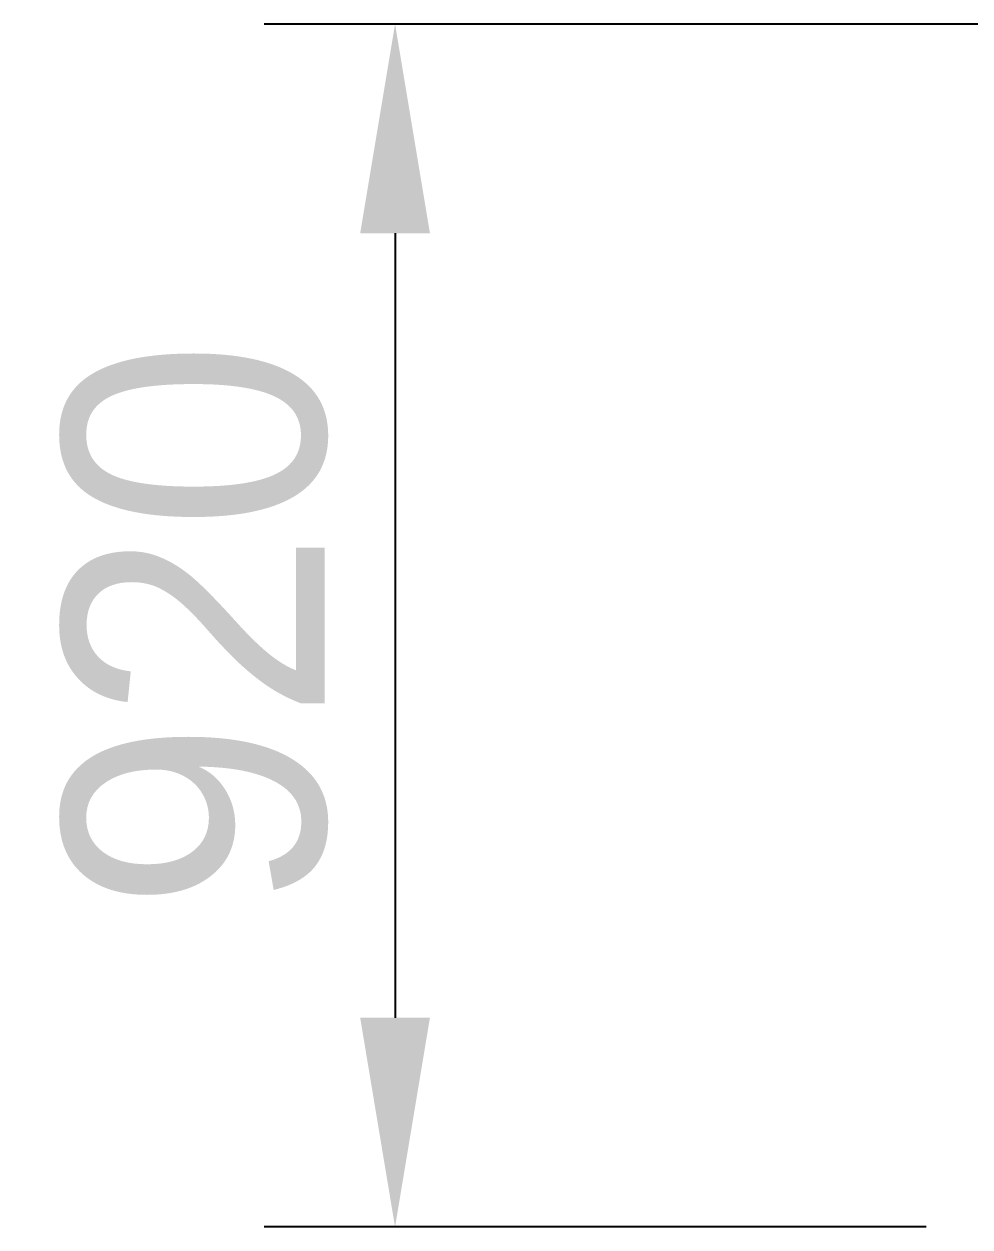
# Model space of a CAD drawing. Header units: inches. Extents: x 0 to 77285, y -118 to 40065.
# Drawn here: x 11323 to 12046, y 9720 to 10640 of the extents above; entities that cross this region are included whole.
import ezdxf

# ---------------------------------------------------------------- set-up
doc = ezdxf.new("R2010")
doc.units = ezdxf.units.IN
doc.header["$LTSCALE"] = 5
doc.header["$MEASUREMENT"] = 0
doc.styles.add('SCI', font='')
doc.styles.get('SCI').set_extended_font_data('Gulim')
doc.dimstyles.new('SCH', dxfattribs={"dimtxt": 2.5, "dimasz": 2, "dimexe": 1.25, "dimexo": 0.625, "dimtad": 1, "dimdec": 8, "dimtxsty": 'SCI', "dimcen": 2.5, "dimclrd": 4, "dimclre": 4, "dimclrt": 7, "dimadec": 8, "dimazin": 2, "dimtfac": 1, "dimtdec": 8, "dimtmove": 0, "dimatfit": 3, "dimfxl": 1, "dimarcsym": 0})

# ---------------------------------------------------------------- blocks, each defined once
blk = doc.blocks.new('*D558')
at = {"color": 4, "lineweight": -2, "transparency": 16777216}
for p, q in [((12862.65, 10640.13), (11506.5, 10640.13)), ((11606.5, 10480.13), (11606.5, 9880.13)), ((12012.65, 9720.13), (11506.5, 9720.13))]:
    blk.add_line(p, q, dxfattribs=at)
at = {"color": 4, "transparency": 16777216}
for points in [[(11579.84, 10480.13), (11633.17, 10480.13), (11606.5, 10640.13)], [(11579.84, 9880.13), (11633.17, 9880.13), (11606.5, 9720.13)]]:
    blk.add_solid(points, dxfattribs=at)
at = {"layer": 'Defpoints', "color": 0, "transparency": 16777216}
for p in [(12912.65, 10640.13), (11606.5, 9720.13), (12062.65, 9720.13)]:
    blk.add_point(p, dxfattribs=at)
at = {"color": 7, "transparency": 16777216, "insert": (11453.97, 10180.13), "char_height": 200, "attachment_point": 5, "rotation": 90, "style": 'SCI'}
blk.add_mtext('920', dxfattribs=at)

msp = doc.modelspace()

# ---------------------------------------------------------------- dimensions: what is measured, and where the dimension line sits
dim = msp.add_linear_dim(base=(11606.504822387, 9720.1316073747), p1=(12912.6504290972, 10640.1316073747), p2=(12062.6504290972, 9720.1316073747), angle=90, dimstyle='SCH', override={"dimscale": 80})
dim.commit()
dim.dimension.update_dxf_attribs({"geometry": '*D558', "text_midpoint": (11453.9748623337, 10180.1316073747)})

doc.saveas('drawing.dxf')
